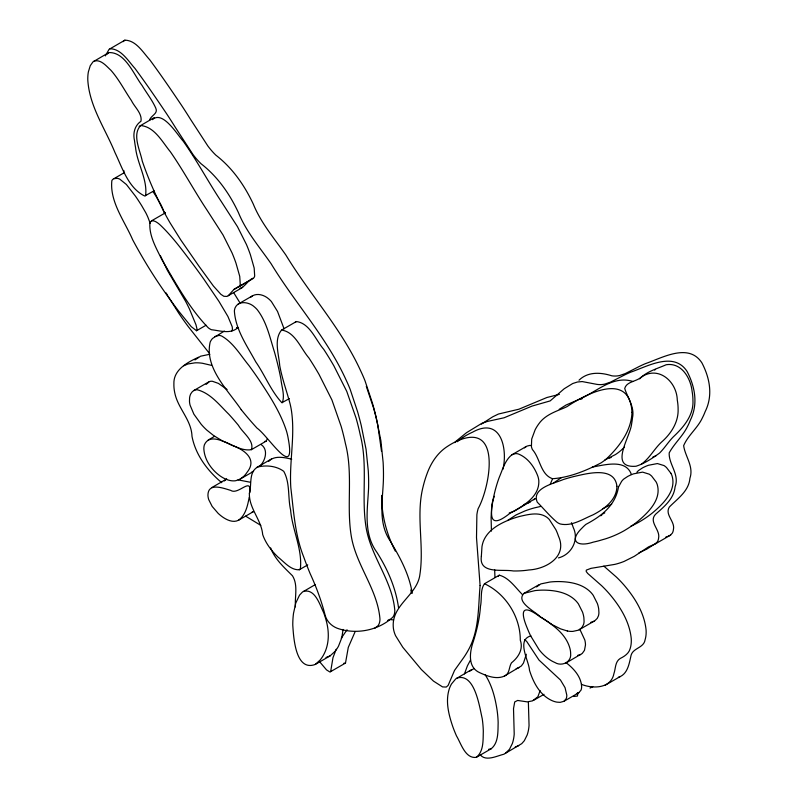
<?xml version="1.0" encoding="UTF-8"?>
<svg xmlns="http://www.w3.org/2000/svg" width="798" height="798" viewBox="0 0 798 798"><rect width="100%" height="100%" fill="white"/><g stroke="black" fill="none" stroke-linecap="round" stroke-linejoin="round"><path stroke-width="1.2" d="M267.41 438.671L266.223 441.104L251.38 449.673C243.141 451.05 235.151 446.491 227.809 443.199A138.234 79.81 60 0 0 225.595 442.222L222.692 441.045M249.724 492.845C252.028 475.917 238.233 495.478 230.772 490.401C223.35 488.266 208.049 482.112 207.939 495.169A12.728 7.352 60 0 0 208.727 499.628L212.148 506.411L218.163 513.373A33.097 19.112 60 0 0 223.709 517.752C227.989 520.505 233.744 522.84 238.622 520.176L253.455 511.608L251.809 512.346M343.08 629.432L341.813 637.692L338.502 646.171A80.608 46.543 60 0 1 334.99 651.417L330.103 655.876L315.27 664.445C295.41 671.856 293.574 637.283 292.776 625.034A102.982 59.451 60 0 1 293.494 613.443L295.749 603.108L299.509 595.178L302.382 592.116L315.09 584.715M618.47 487.169C615.368 505.433 601.602 516.097 585.922 524.366A127.032 73.336 60 0 0 582.181 527.907C568.016 541.503 578.011 547.298 593.163 542.161A412.376 238.083 60 0 0 598.32 540.924L605.253 538.919A292.557 168.907 60 0 0 624.455 530.54L626.171 529.483A313.275 180.877 60 0 0 637.831 521.313C648.255 512.506 661.682 499.578 657.233 484.516A11.79 6.803 60 0 0 656.046 481.822L651.677 476.117A13.815 7.98 60 0 0 649.163 474.142L642.59 472.127L633.642 473.822A131.241 75.77 60 0 0 627.717 476.436L623.747 479.059A40.808 23.561 60 0 0 621.562 481.453L618.58 486.91M502.999 469.164C507.787 448.117 500.685 416.386 472.476 432.227A202.911 117.146 60 0 0 462.68 437.593M249.225 497.244C247.629 505.443 245.784 514.969 238.622 520.176M540.146 690.629L537.832 696.814L532.456 700.883L527.308 701.881L517.633 700.445L514.72 701.941L513.513 708.634L514.211 734.07A55.351 31.96 60 0 1 512.336 743.556L509.473 749.312L505.433 753.322M552.376 479.259L550.181 484.346M494.281 496.286L493.004 500.027A60.129 34.713 60 0 0 491.728 506.122L491.089 517.543L491.448 531.109M464.466 673.891L467.399 665.881L470.551 659.926M149.565 120.348C150.473 115.54 158.573 113.815 155.77 108.119C152.179 100.029 146.593 93.027 142.054 85.466C133.655 74.354 125.176 51.91 108.827 52.588L92.977 61.865L90.264 65.705L88.369 71.87A47.311 27.312 60 0 0 87.8 80.039C89.396 106.403 105.276 128.747 114.982 152.568C122.393 167.919 128.358 188.158 144.727 196.029L154.064 190.802M639.667 378.88C646.22 371.619 657.273 368.666 666.19 364.746C681.522 362.222 690.789 378.252 692.125 391.459A47.311 27.312 60 0 1 692.943 400.406C693.791 415.429 683.437 427.319 673.223 436.945C668.265 441.972 664.584 448.107 659.567 453.065C652.355 458.301 644.585 463.538 636.026 466.241C608.096 468.476 630.37 436.995 631.607 423.878A96.738 55.85 60 0 0 632.445 418.082C634.909 407.219 627.737 398.172 624.714 388.496C626.33 382.003 635.038 381.634 639.846 378.212C657.103 364.477 676.714 380.666 677.283 400.027A47.311 27.312 60 0 1 678.11 408.965C678.629 421.504 671.697 432.745 662.769 440.985C654.719 447.868 650.041 458.002 641.402 464.157M355.17 631.577L348.287 647.387L345.494 663.078L329.943 672.026L326.512 669.881L319.808 661.941M336.187 649.253L332.956 657.761L330.651 671.637M105.336 55.9L109.057 49.366L124.877 40.179C136.069 40.279 142.992 52.389 149.785 59.84C160.717 74.593 171.061 89.775 181.326 104.997A338.581 195.48 60 0 1 190.423 119.181L207.819 145.934A48.628 28.08 60 0 0 215.839 155.141C232.398 167.939 244.507 185.296 253.315 204.148C261.006 223.071 274.372 238.532 285.913 255.101C309.824 294.462 341.474 328.746 360.716 370.96A95.271 55.002 60 0 1 364.995 380.746L372.437 403.17A263.111 151.909 60 0 1 376.077 416.915L380.905 440.795L383.12 462.291A224.198 129.436 60 0 1 383.419 469.763A216.328 124.897 60 0 1 383.409 479.688C382.801 500.117 377.833 522.451 390.023 540.705C399.848 557.064 409.294 574.201 412.227 593.323M341.245 638.22L347.04 629.762M152.468 119.66C162.682 110.024 177.415 134.882 183.181 141.136C195.53 158.533 205.764 177.286 217.206 195.261A250.013 144.348 60 0 0 221.345 201.625L237.465 226.652L246.442 244.497A100.388 57.965 60 0 1 250.412 254.801L254.173 268.048L254.682 275.998A9.277 5.357 60 0 1 253.784 277.894C247.879 279.709 245.614 286.672 239.959 288.347M165.046 213.625L165.465 212.946M536.525 586.949L540.835 583.907L549.872 582.041A178.293 102.942 60 0 1 559.348 581.572C570.301 581.792 582.211 583.887 590.33 591.857A16.708 9.646 60 0 1 593.253 595.368L597.373 603.527A21.736 12.549 60 0 1 598.709 609.014L598.919 612.744A17.466 10.085 60 0 1 598.42 615.876L597.253 618.37L594.819 620.764L578.45 630.161L572.894 631.388A47.082 27.182 60 0 1 567.328 630.979M526.331 654.26L523.478 663.058L521.323 665.991L504.196 676.195C496.246 679.597 487.269 676.135 479.897 672.754C467.289 667.347 469.703 651.806 473.354 641.343C476.915 629.941 479.678 618.26 480.476 606.32C482.052 599.049 479.957 589.892 484.496 583.747C505.483 593.463 520.356 616.565 520.296 640.156C523.538 649.223 518.361 657.353 511.498 662.829C508.725 667.118 509.972 673.831 504.266 676.165M498.122 576.395L499.329 575.178C509.064 577.752 515.498 587.647 522.401 594.55M530.919 635.876C515.997 639.916 528.964 660.634 529.483 670.26C533.224 682.23 539.598 694.729 551.438 700.365A33.097 19.112 60 0 0 556.944 702.14L560.166 702.35L563.947 701.302L578.779 692.734L580.964 690.21A12.728 7.352 60 0 0 581.632 686.569C581.054 676.405 573.523 668.405 565.872 662.5M206.103 384.387L209.555 381.564A16.708 9.646 60 0 1 212.428 381.284L218.403 383.399L227.101 389.524M145.585 195.7C147.73 179.58 137.216 163.71 135.53 147.45A96.738 55.85 60 0 1 134.503 140.618C132.787 133.246 134.633 125.595 140.987 121.226C142.333 113.396 134.573 107.181 131.411 100.558C124.558 90.483 119.012 79.441 110.902 70.264C106.393 66.184 100.827 58.962 93.984 61.157M592.824 686.739L590.021 688.036M228.318 295.679L233.874 289.484L239.35 286.233A9.277 5.357 60 0 0 240.248 284.337L239.739 276.377L235.979 263.131A100.388 57.965 60 0 0 232.009 252.826L223.031 234.981L206.911 209.954A250.013 144.348 60 0 1 202.772 203.59C191.839 186.403 181.994 168.528 170.373 151.78C162.303 142.004 154.583 126.752 140.657 125.535C131.899 134.712 140.129 150.253 142.244 161.016C148.119 178.423 155.64 195.251 163.889 211.65A148.687 85.845 60 0 0 170.024 222.792L180.807 239.979L198.931 266.153L213.405 286.023L220.866 294.312L223.839 296.287L227.001 296.427L242.752 287.35M224.328 480.965L226.692 478.97L211.859 487.538M268.627 461.434C274.422 455.089 284.327 457.513 291.709 459.169M123.072 41.666L124.877 40.179M106.852 54.304L108.827 52.588M624.455 447.159L621.293 450.142A148.687 85.845 60 0 1 615.398 454.591L604.954 459.947M250.811 297.155C255.749 292.387 263.829 294.652 268.477 298.711A17.915 10.344 60 0 1 271.42 301.594L277.544 311.469L284.078 328.836M553.772 482.84L561.353 477.663M469.443 671.337L474.212 668.465M194.951 359.948L200.577 356.207L209.874 354.262M231.52 331.36L232.477 329.514L232.228 326.791L227.929 316.497L218.951 301.385L203.979 279.36A499.887 288.607 60 0 0 193.146 264.417C182.862 250.931 172.847 237.066 160.548 225.305C158.164 223.031 151.63 217.625 149.864 223.171C149.116 236.198 156.288 248.118 161.775 259.47C175.76 283.13 189.126 308.038 208.348 327.868A16.698 9.646 60 0 0 211.41 329.724C220.049 330.661 230.522 334.412 237.874 327.679M282.332 402.681C285.066 395.299 281.604 386.671 280.896 379.01A229.116 132.278 60 0 0 274.452 352.008C269.904 337.574 266.731 321.963 257.295 309.754A17.915 10.344 60 0 0 254.353 306.861C249.315 302.093 238.602 300.138 235.161 307.709A17.386 10.035 60 0 0 234.383 310.981C235.5 329.664 247.051 345.783 255.709 361.783C264.906 375.03 270.951 390.97 281.884 402.721L289.395 398.601M524.446 447.848L526.909 446.132L529.603 445.464A17.915 10.344 60 0 1 531.518 445.603M600.754 515.797L602.081 514.73M457.144 441.753L462.68 437.593M124.528 172.538L112.997 179.221A11.79 6.803 60 0 0 111.86 180.617C109.565 201.804 124.678 221.106 132.697 239.839A313.275 180.877 60 0 0 144.807 261.265L146.603 264.258A292.557 168.907 60 0 0 166.363 294.352L173.465 304.188A412.376 238.083 60 0 0 178.752 311.24L191.271 326.681L196.527 330.741L196.996 329.015L195.999 324.836L189.495 309.095A127.032 73.336 60 0 0 185.585 301.285L167.5 270.532L160.438 255.829M507.538 520.515L516.106 514.919L524.954 510.939A279.051 161.106 60 0 1 534.64 507.827L540.386 506.511M579.009 380.207C587.976 371.419 600.854 372.287 611.886 375.828A48.628 28.08 60 0 0 619.767 375.479L625.243 373.594L636.634 367.818A338.581 195.48 60 0 1 645.462 363.629C662.619 357.704 688.734 342.522 701.921 362.891C709.861 378.142 713.163 395.589 705.133 411.688A116.348 67.172 60 0 1 702.469 417.673C697.761 428.027 688.006 435.269 683.647 445.663C685.113 456.496 693.961 466.431 689.931 478.251C688.814 491.199 677.642 498.56 669.392 506.969C664.415 514.64 675.268 521.383 673.432 529.473A17.107 9.875 60 0 1 672.375 533.064L670.39 535.229L667.746 536.416M563.947 701.302L566.131 698.779A12.728 7.352 60 0 0 566.799 695.138L565.044 687.647L560.465 680.006L538.999 660.076L526.7 641.432L524.555 639.547M559.199 409.324L566.071 405.025L577.503 400.077A250.013 144.348 60 0 0 581.513 398.262C597.612 390.771 614.021 375.12 633.014 381.534M281.514 330.103C273.644 339.649 278.841 354.292 279.719 365.554C282.063 378.581 286.701 391.01 290.063 403.778A60.129 34.713 60 0 1 291.549 411.409C295.18 436.855 289.095 462.361 290.831 487.837C293.674 511.119 294.881 534.979 303.729 557.004A200.986 116.039 60 0 0 310.173 573.692C316.337 587.049 321.424 600.854 325.105 615.098C326.861 621.911 332.487 626.989 339.13 628.894C357.344 634.54 378.541 630.24 392.736 617.273A17.925 10.344 60 0 0 394.811 610.61C392.486 580.754 370.89 556.765 366.102 527.478C361.085 496.875 368.147 465.414 360.287 435.08A186.622 107.75 60 0 0 356.038 417.972L346.761 391.369L333.853 365.803A202.911 117.146 60 0 0 323.729 349.344C315.669 340.088 309.824 323.13 296.357 321.544L281.514 330.103C294.991 331.699 300.836 348.656 308.886 357.913A202.911 117.146 60 0 1 319.01 374.372L331.918 399.928L341.205 426.541A186.622 107.75 60 0 1 345.444 443.648C353.305 473.972 346.242 505.443 351.26 536.047C356.048 565.323 377.654 589.313 379.968 619.178A17.925 10.344 60 0 1 377.893 625.841L374.781 628.216M295.061 322.492L296.357 321.544M654.619 370.073L655.497 369.414M251.38 449.673C254.622 440.825 242.512 432.636 238.432 425.334A178.293 102.942 60 0 0 228.777 414.202C219.49 405.085 210.662 393.414 197.595 389.853A16.708 9.646 60 0 0 194.722 390.132L192.438 391.519L190.782 393.803A21.736 12.549 60 0 0 189.585 397.883L189.485 401.434A17.466 10.085 60 0 0 190.084 405.185L193.894 414.192L201.166 424.257A47.082 27.182 60 0 0 206.802 430.092L213.645 435.568L222.173 440.775M511.937 454.75C504.964 460.237 502.65 469.443 499.289 477.274A229.116 132.278 60 0 0 493.533 497.483C489.892 516.186 489.194 529.762 509.723 513.473C522.271 506.331 539.618 497.423 538.81 480.615A17.386 10.035 60 0 0 537.922 476.416C534.51 467.039 527.917 457.753 518.381 453.982A17.915 10.344 60 0 0 515.478 453.613L511.937 454.75L526.062 446.591M471.768 669.512L455.748 678.899L451.548 683.896A55.81 32.219 60 0 0 449.194 689.143C445.294 701.552 448.745 714.789 452.805 726.699A80.608 46.543 60 0 0 456.526 735.975C461.074 743.556 465.274 758.878 476.326 757.352L491.169 748.783C498.72 742.719 497.862 731.387 498.151 722.639A102.982 59.451 60 0 0 497.064 710.04C495.169 697.771 492.027 685.322 485.194 674.809M656.734 542.79L646.839 549.074L638.979 552.834M315.27 664.445L320.158 659.986A80.608 46.543 60 0 0 323.669 654.739C329.325 644.345 329.315 631.787 326.202 620.605A55.81 32.219 60 0 0 323.649 612.635C319.759 604.665 315.02 588.226 303.43 591.448M603.428 513.732L604.794 512.805M224.348 331.07L212.587 338.412A33.626 19.411 60 0 0 210.183 342.063C204.248 367.768 227.859 390.062 241.225 409.663M481.364 424.117L492.725 416.815L498.441 414.032L518.9 409.214L546.889 397.514L559.398 394.352M198.542 357.225C187.62 362.242 173.405 369.654 173.894 383.778A34.464 19.9 60 0 0 175.211 394.791C178.981 409.464 191.5 420.566 191.999 436.366C195.56 454.94 207.51 470.73 221.734 482.69M240.118 479.119L243.929 476.187A62.813 36.269 60 0 0 247.051 472.336C257.904 458.96 243.709 449.444 232.138 445.384C224.258 441.743 209.425 433.244 204.388 444.855A17.566 10.145 60 0 0 203.859 449.154C204.597 460.017 211.48 469.773 220.158 475.977A34.274 19.79 60 0 0 235.809 480.705L240.118 479.119L252.836 471.778M535.318 498.57L514.53 511.019L509.224 513.014M533.812 499.728L534.999 498.979M476.326 757.352C483.887 751.287 483.019 739.955 483.309 731.207A102.982 59.451 60 0 0 482.231 718.609C479.478 707.008 474.89 672.524 456.925 678.081M538.939 584.735L524.106 593.293C515.069 601.961 535.348 611.567 540.436 616.914C552.595 624.704 566.041 633.772 569.971 648.575A17.566 10.145 60 0 1 570.64 653.522C571.727 662.15 561.742 666.839 554.879 662.49A34.274 19.79 60 0 1 539.109 649.712L530.71 635.986A62.813 36.269 60 0 1 527.418 628.555C519.199 609.163 523.269 604.226 540.296 616.994M579.238 629.772L581.892 627.627L583.577 624.445A17.466 10.085 60 0 0 584.076 621.313L583.867 617.582A21.736 12.549 60 0 0 582.53 612.096L578.42 603.936A16.708 9.646 60 0 0 575.488 600.425C567.378 592.455 555.458 590.36 544.515 590.131A178.293 102.942 60 0 0 535.029 590.6L524.106 593.293M565.802 663.108L582.241 653.462L584.485 650.31L585.473 644.954A17.566 10.145 60 0 0 584.814 640.006L579.917 629.442M530.431 501.832L528.356 503.009M139.151 126.403L154.283 117.555M151.5 220.847L165.286 212.896M233.874 289.484L248.308 281.145M238.462 287.021L252.896 278.692M238.053 304.158L252.178 295.998M196.527 330.741L206.064 325.235M193.894 390.481L208.727 381.913M208.218 440.007L214.572 436.336M256.737 467.478L271.579 458.91M299.27 569.772L307.749 564.874M484.466 583.757L499.309 575.188M655.826 543.618L670.659 535.049M533.423 700.445L544.017 694.32M605.123 685.263L619.966 676.694M611.677 504.176L602.5 508.885M330.103 655.876L326.023 657.472M345.494 663.078L343.848 663.258M214.822 336.566L218.961 335.419A14.174 8.189 60 0 1 221.704 336.048C233.445 342.781 240.487 355.22 248.876 365.434A279.051 161.106 60 0 1 258.821 379.479C269.594 395.778 280.527 412.446 286.522 431.189A46.633 26.923 60 0 1 288.248 438.701C296.228 481.244 268.357 436.037 257.136 428.217A222.203 128.288 60 0 1 241.225 409.663M656.245 455.598L652.684 457.204M183.7 365.793L187.929 363.978L195.041 362.831A82.743 47.77 60 0 1 202.473 363.27L211.51 365.364M594.081 621.213L590.66 622.44M580.984 399.229L582.42 398.531M578.779 692.734L576.425 693.612M519.099 667.597L516.196 668.674M518.69 745.671L515.269 747.008M580.645 654.54L577.652 655.407M491.169 748.783L488.595 749.342M618.37 677.312C627.836 674.39 629.223 663.367 631.118 655.138C633.243 647.846 643.926 647.966 645.083 639.777A34.464 19.9 60 0 0 646.091 630.061C644.405 612.994 634.899 597.752 623.956 584.994A82.743 47.77 60 0 0 616.405 577.084L603.857 566.131M387.728 620.395L389.624 619.647M558.45 557.912C571.468 554.57 579.318 540.037 573.273 527.558A33.626 19.411 60 0 0 571.428 522.7M665.702 537.174L666.749 536.775M113.934 178.652L117.266 178.333A13.815 7.98 60 0 1 119.75 179.141L126.383 184.488L135.54 196.278A131.241 75.77 60 0 1 141.635 205.585L145.755 212.707A40.808 23.561 60 0 1 148.049 217.605L150.184 223.231M252.118 471.778L253.565 471.249M266.223 441.104L264.457 441.533M609.333 458.082L611.128 457.473M110.044 48.748C121.226 48.848 128.159 60.947 134.952 68.409C145.874 83.162 156.218 98.344 166.483 113.565A338.581 195.48 60 0 1 175.59 127.75L192.976 154.503A48.628 28.08 60 0 0 200.996 163.71C217.565 176.508 229.664 193.864 238.472 212.707C246.173 231.639 259.54 247.101 271.071 263.669C294.981 303.031 326.631 337.315 345.883 379.529A95.271 55.002 60 0 1 350.152 389.314L357.594 411.728A263.111 151.909 60 0 1 361.245 425.484L366.063 449.354L368.287 470.86A224.198 129.436 60 0 1 368.586 478.331A216.328 124.897 60 0 1 368.576 488.256C367.559 509.852 363.14 533.583 376.955 552.396C387.619 569.243 395.758 587.787 398.531 607.647M525.613 504.186L524.057 504.446M592.296 467.099C604.455 464.975 625.951 458.66 631.398 474.501M249.983 482.192L238.073 479.847M573.652 696.474L577.403 696.065L578.021 692.824M393.623 619.956L389.334 619.438M567.328 630.979L560.545 628.864L552.026 624.575M581.503 684.365C592.984 689.023 611.148 688.594 613.951 673.512C615.707 668.485 615.039 661.622 620.196 658.49C624.555 656.335 629.033 653.402 630.24 648.345A34.464 19.9 60 0 0 631.248 638.619C629.572 621.552 620.056 606.32 609.113 593.562A82.743 47.77 60 0 0 601.572 585.652L587.737 573.473L586.231 571.528L586.271 570.131L590.969 568.356L614.819 564.376A186.602 107.74 60 0 0 624.136 561.403L634.29 556.326L648.644 546.82L655.557 543.797L657.532 541.623A17.107 9.875 60 0 0 658.599 538.042C660.435 529.653 648.315 521.852 655.557 514.281C663.996 506.76 673.881 498.999 675.088 486.82C679.876 474.461 668.525 464.276 669.203 452.855C674.36 443.369 682.898 436.057 687.627 426.242A116.348 67.172 60 0 0 690.3 420.257C698.33 404.147 695.028 386.711 687.088 371.449C673.891 351.09 647.786 366.272 630.629 372.197A338.581 195.48 60 0 0 621.802 376.387L610.4 382.162L604.924 384.047A48.628 28.08 60 0 1 597.044 384.397L582.201 381.564L577.403 382.013L572.735 383.509L564.166 388.776L550.151 400.915L532.057 406.082L504.067 417.783L487.438 421.434L481.693 423.409L466.531 432.676L456.237 441.025A95.271 55.002 60 0 0 454.81 442.631M236.537 327.479L238.562 328.517M551.508 624.275L551.548 624.295A117.525 67.85 60 0 0 546.371 620.714L541.164 617.373M260.806 525.373L245.614 516.146M261.185 444.606C267.759 449.045 265.894 458.232 261.894 463.768A62.813 36.269 60 0 1 259.889 466.411M209.276 353.235L188.358 326.741A186.602 107.74 60 0 1 178.792 313.245L168.318 296.666M233.784 292.816L239.859 302.701M480.546 755.167C486.261 761.551 496.835 755.915 503.847 754.24L521.742 743.646L524.306 740.744L527.169 734.988A55.351 31.96 60 0 0 529.054 725.502L528.376 702.32M166.104 292.936L167.76 295.739M670.879 473.254L666.51 467.548A13.815 7.98 60 0 0 664.006 465.573L657.422 463.558L648.475 465.264A131.241 75.77 60 0 0 642.55 467.867L638.59 470.491A40.808 23.561 60 0 0 636.924 472.207M395.289 551.089C386.491 533.882 381.494 514.81 381.653 495.438M270.642 547.927C274.951 559.338 284.148 567.428 292.487 575.797C298.272 585.114 294.642 596.605 295.44 606.889M366.312 386.332L373.524 407.878A186.622 107.75 60 0 1 377.763 424.985L381.524 451.369M164.498 213.156L162.882 209.036A40.808 23.561 60 0 0 160.588 204.138L156.478 197.016A131.241 75.77 60 0 0 153.116 191.769M410.81 589.961L411.439 592.854M494.66 569.742L494.94 576.984M123.83 170.493L123.919 173.455M670.879 473.254A11.79 6.803 60 0 1 672.076 475.947C676.514 491.009 663.088 503.937 652.674 512.745A313.275 180.877 60 0 1 641.003 520.914L639.278 521.942A292.557 168.907 60 0 1 630.56 526.381M481.364 556.186C478.63 574.45 502.251 569.034 513.294 570.959A222.203 128.288 60 0 0 528.914 569.962C546.241 569.024 567.837 556.535 558.44 536.116A33.626 19.411 60 0 0 555.877 529.702L549.313 519.508A14.174 8.189 60 0 0 546.54 517.054C538.6 511.737 528.396 514.451 519.797 516.396A279.051 161.106 60 0 0 510.112 519.508C499.488 523.678 488.077 529.862 483.508 540.954A46.633 26.923 60 0 0 481.972 546.65L481.364 556.186M480.097 585.542C478.192 606.819 479.319 629.682 468.895 649.033A200.986 116.039 60 0 1 462.85 658.769L454.541 670.4L448.127 685.422L446.242 687.058L442.561 686.918L433.464 681.093L421.334 669.512L402.83 647.318L395.559 635.687A17.925 10.344 60 0 1 393.244 626.58C391.888 604.565 417.554 595.019 419.928 574.301C424.337 545.313 415.718 515.628 423.05 486.89A186.622 107.75 60 0 1 426.85 474.261C430.8 463.069 437.613 452.546 447.838 446.162A202.911 117.146 60 0 1 457.643 440.795C502.341 421.434 489.942 487.269 478.162 508.595A60.129 34.713 60 0 0 476.885 514.68L476.506 537.573L480.097 585.542M616.924 486.281C616.754 500.166 604.076 509.124 592.934 514.89C582.67 519.119 571.837 526.6 560.296 523.987A16.698 9.646 60 0 1 557.233 522.421C549.972 516.356 543.927 508.875 537.263 502.171C531.219 488.107 554.281 483.379 563.268 479.558A499.887 288.607 60 0 1 573.832 476.546C587.099 473.533 614.57 465.922 616.924 486.281M631.976 412.257C631.427 430.611 619.597 446.262 606.859 458.481A148.687 85.845 60 0 1 600.964 462.92C586.031 470.76 569.413 477.513 552.515 478.73C540.416 474.491 540.256 458.361 532.386 449.513A9.277 5.357 60 0 1 531.418 446.581L531.697 439.07L535.119 429.823A100.388 57.965 60 0 1 538.85 423.808C544.555 415.628 554.181 411.987 563.069 408.416A250.013 144.348 60 0 0 567.079 406.591C586.55 393.514 629.891 371.11 631.976 412.257M249.385 493.214C248.806 508.286 261.425 519.767 262.682 534.57C265.704 543.308 271.46 550.82 278.083 557.154C284.347 562.011 290.731 570.321 299.3 569.752L300.387 568.715C302.492 548.924 292.228 529.772 290.602 510.002C287.719 497.344 290.193 482.87 283.749 471.329C276.527 465.972 266.233 464.835 257.654 467.059C248.487 472.047 251.949 484.665 249.385 493.214"/></g></svg>
